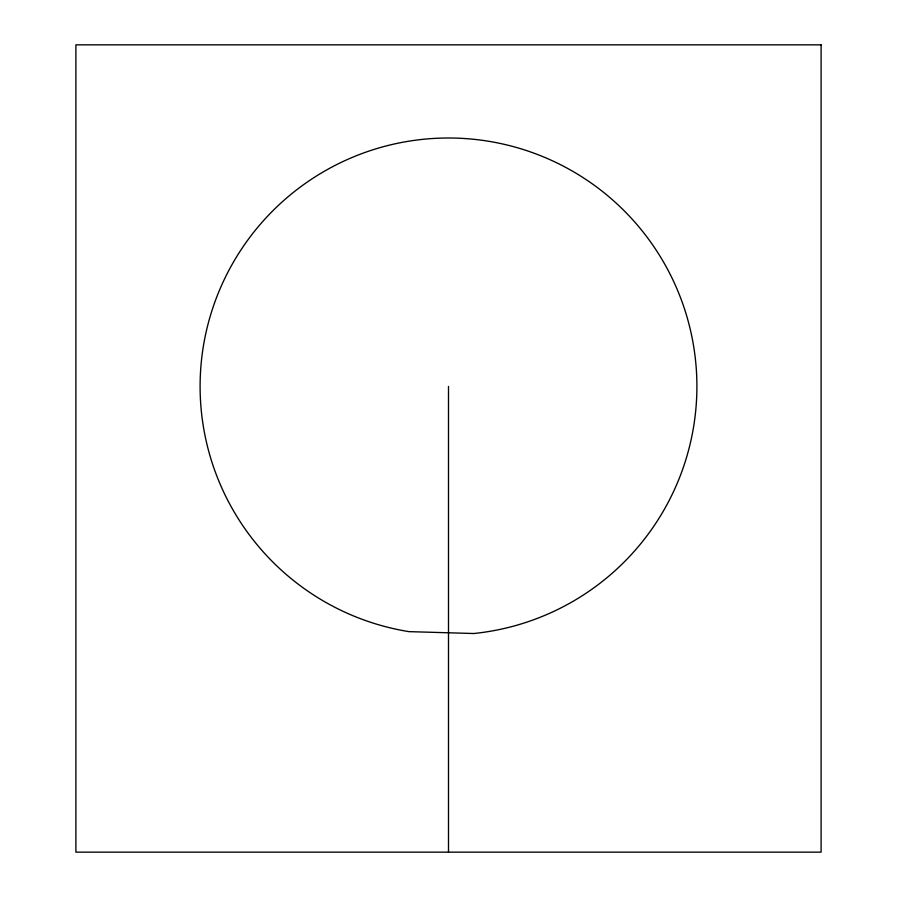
<?xml version="1.0" encoding="UTF-8"?>
<svg xmlns="http://www.w3.org/2000/svg" width="897" height="897" viewBox="0 0 897 897"><rect width="100%" height="100%" fill="white"/><g stroke="black" fill="none" stroke-linecap="round" stroke-linejoin="round"><path stroke-width="1.35" d="M448.5 386.405L448.5 852.15M821.103 44.85L75.897 44.85L75.897 852.15L821.103 852.15L821.103 44.85M473.751 633.517L408.931 631.634A248.402 248.402 0 0 1 242.975 246.899A248.402 248.402 0 0 1 661.795 259.087A248.402 248.402 0 0 1 473.751 633.517"/></g></svg>
